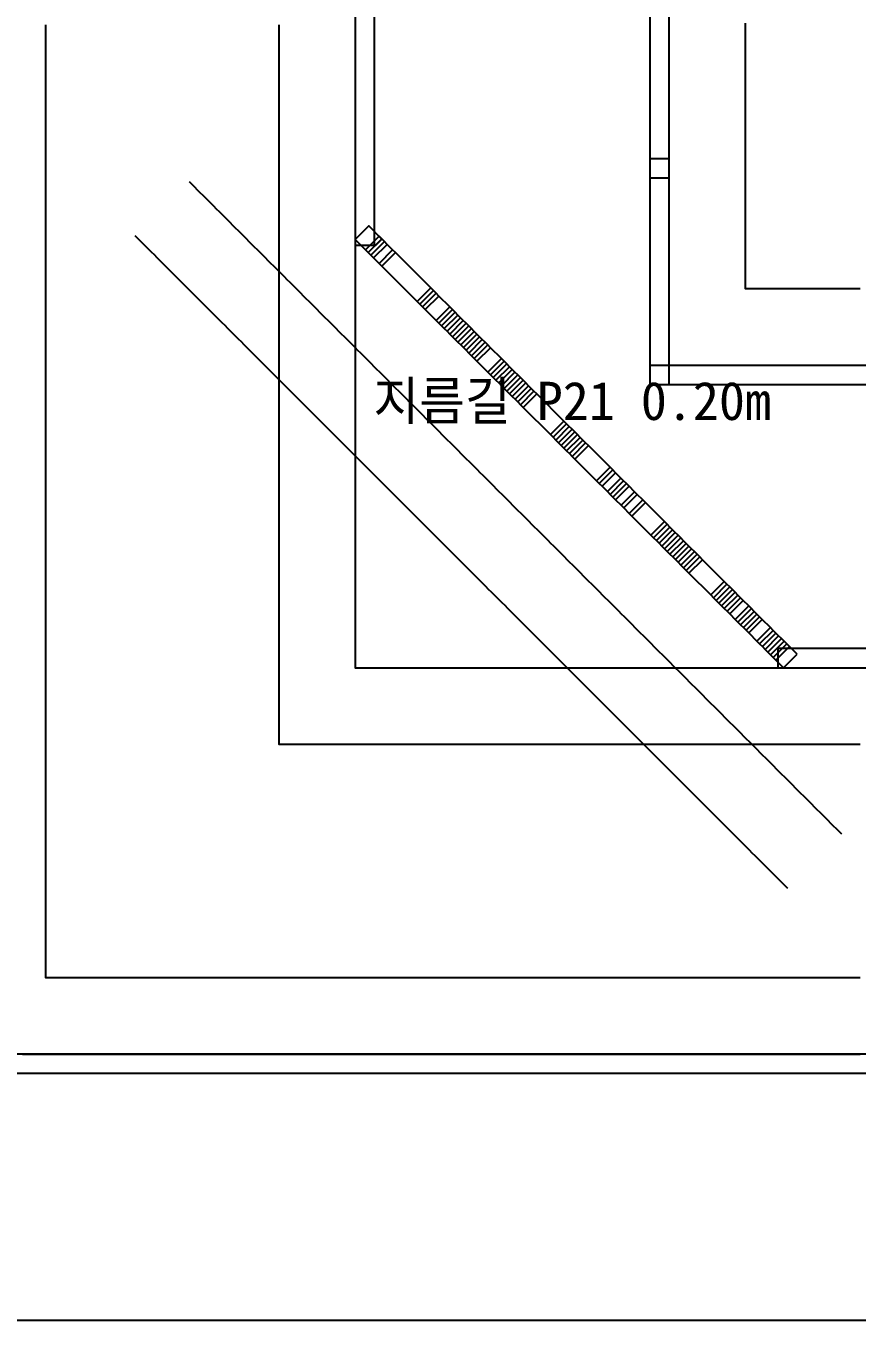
# Model space of a CAD drawing. Header units: metres. Extents: x 0 to 11, y 0 to 14.5.
# Drawn here: x 2.124 to 4.297, y 0 to 3.382 of the extents above; entities that cross this region are included whole.
import ezdxf

# ---------------------------------------------------------------- set-up
doc = ezdxf.new("R2010")
doc.units = ezdxf.units.M
for name, color, linetype in [('FORKS', 4, 'Continuous'), ('GRASS', 3, 'Continuous'), ('HALL', 5, 'Continuous'), ('TRACK', 7, 'Continuous'), ('WALLS', 8, 'Continuous')]:
    doc.layers.add(name, color=color, linetype=linetype)

msp = doc.modelspace()

# ---------------------------------------------------------------- linework, layer by layer
at = {"layer": 'FORKS'}
for points in [[(2.5507, 2.9757), (2.5578, 2.9686), (2.5649, 2.9615), (2.572, 2.9544), (2.5791, 2.9473), (2.5862, 2.9402), (2.5933, 2.9331), (2.6004, 2.926), (2.6075, 2.9189), (2.6146, 2.9118), (2.6218, 2.9047), (2.6289, 2.8976), (2.636, 2.8905), (2.6431, 2.8834), (2.6502, 2.8763), (2.6573, 2.8691), (2.6644, 2.862), (2.6715, 2.8549), (2.6786, 2.8478), (2.6857, 2.8407), (2.6928, 2.8336), (2.6999, 2.8265), (2.707, 2.8194), (2.7141, 2.8123), (2.7212, 2.8052), (2.7283, 2.7981), (2.7354, 2.791), (2.7425, 2.7839), (2.7496, 2.7768), (2.7567, 2.7697), (2.7638, 2.7626), (2.7709, 2.7555), (2.778, 2.7484), (2.7851, 2.7413), (2.7923, 2.7342), (2.7994, 2.7271), (2.8065, 2.72), (2.8136, 2.7129), (2.8207, 2.7058), (2.8278, 2.6986), (2.8349, 2.6915), (2.842, 2.6844), (2.8491, 2.6773), (2.8562, 2.6702), (2.8633, 2.6631), (2.8704, 2.656), (2.8775, 2.6489), (2.8846, 2.6418), (2.8917, 2.6347), (2.8988, 2.6276), (2.9059, 2.6205), (2.913, 2.6134), (2.9201, 2.6063), (2.9272, 2.5992), (2.9343, 2.5921), (2.9414, 2.585), (2.9485, 2.5779), (2.9556, 2.5708), (2.9628, 2.5637), (2.9699, 2.5566), (2.977, 2.5495), (2.9841, 2.5424), (2.9912, 2.5353), (2.9983, 2.5281), (3.0054, 2.521), (3.0125, 2.5139), (3.0196, 2.5068), (3.0267, 2.4997), (3.0338, 2.4926), (3.0409, 2.4855), (3.048, 2.4784), (3.0551, 2.4713), (3.0622, 2.4642), (3.0693, 2.4571), (3.0764, 2.45), (3.0835, 2.4429), (3.0906, 2.4358), (3.0977, 2.4287), (3.1048, 2.4216), (3.1119, 2.4145), (3.119, 2.4074), (3.1261, 2.4003), (3.1333, 2.3932), (3.1404, 2.3861), (3.1475, 2.379), (3.1546, 2.3719), (3.1617, 2.3648), (3.1688, 2.3576), (3.1759, 2.3505), (3.183, 2.3434), (3.1901, 2.3363), (3.1972, 2.3292), (3.2043, 2.3221), (3.2114, 2.315), (3.2185, 2.3079), (3.2256, 2.3008), (3.2327, 2.2937), (3.2398, 2.2866), (3.2469, 2.2795), (3.254, 2.2724), (3.2611, 2.2653), (3.2682, 2.2582), (3.2753, 2.2511), (3.2824, 2.244), (3.2895, 2.2369), (3.2966, 2.2298), (3.3038, 2.2227), (3.3109, 2.2156), (3.318, 2.2085), (3.3251, 2.2014), (3.3322, 2.1943), (3.3393, 2.1871), (3.3464, 2.18), (3.3535, 2.1729), (3.3606, 2.1658), (3.3677, 2.1587), (3.3748, 2.1516), (3.3819, 2.1445), (3.389, 2.1374), (3.3961, 2.1303), (3.4032, 2.1232), (3.4103, 2.1161), (3.4174, 2.109), (3.4245, 2.1019), (3.4316, 2.0948), (3.4387, 2.0877), (3.4458, 2.0806), (3.4529, 2.0735), (3.46, 2.0664), (3.4671, 2.0593), (3.4743, 2.0522), (3.4814, 2.0451), (3.4885, 2.038), (3.4956, 2.0309), (3.5027, 2.0238), (3.5098, 2.0166), (3.5169, 2.0095), (3.524, 2.0024), (3.5311, 1.9953), (3.5382, 1.9882), (3.5453, 1.9811), (3.5524, 1.974), (3.5595, 1.9669), (3.5666, 1.9598), (3.5737, 1.9527), (3.5808, 1.9456), (3.5879, 1.9385), (3.595, 1.9314), (3.6021, 1.9243), (3.6092, 1.9172), (3.6163, 1.9101), (3.6234, 1.903), (3.6305, 1.8959), (3.6376, 1.8888), (3.6448, 1.8817), (3.6519, 1.8746), (3.659, 1.8675), (3.6661, 1.8604), (3.6732, 1.8533), (3.6803, 1.8461), (3.6874, 1.839), (3.6945, 1.8319), (3.7016, 1.8248), (3.7087, 1.8177), (3.7158, 1.8106), (3.7229, 1.8035), (3.73, 1.7964), (3.7371, 1.7893), (3.7442, 1.7822), (3.7513, 1.7751), (3.7584, 1.768), (3.7655, 1.7609), (3.7726, 1.7538), (3.7797, 1.7467), (3.7868, 1.7396), (3.7939, 1.7325), (3.801, 1.7254), (3.8081, 1.7183), (3.8153, 1.7112), (3.8224, 1.7041), (3.8295, 1.697), (3.8366, 1.6899), (3.8437, 1.6828), (3.8508, 1.6756), (3.8579, 1.6685), (3.865, 1.6614), (3.8721, 1.6543), (3.8792, 1.6472), (3.8863, 1.6401), (3.8934, 1.633), (3.9005, 1.6259), (3.9076, 1.6188), (3.9147, 1.6117), (3.9218, 1.6046), (3.9289, 1.5975), (3.936, 1.5904), (3.9431, 1.5833), (3.9502, 1.5762), (3.9573, 1.5691), (3.9644, 1.562), (3.9715, 1.5549), (3.9786, 1.5478), (3.9858, 1.5407), (3.9929, 1.5336), (4, 1.5265), (4.0071, 1.5194), (4.0142, 1.5123), (4.0213, 1.5051), (4.0284, 1.498), (4.0355, 1.4909), (4.0426, 1.4838), (4.0497, 1.4767), (4.0568, 1.4696), (4.0639, 1.4625), (4.071, 1.4554), (4.0781, 1.4483), (4.0852, 1.4412), (4.0923, 1.4341), (4.0994, 1.427), (4.1065, 1.4199), (4.1136, 1.4128), (4.1207, 1.4057), (4.1278, 1.3986), (4.1349, 1.3915), (4.142, 1.3844), (4.1491, 1.3773), (4.1563, 1.3702), (4.1634, 1.3631), (4.1705, 1.356), (4.1776, 1.3489), (4.1847, 1.3418), (4.1918, 1.3346), (4.1989, 1.3275), (4.206, 1.3204), (4.2131, 1.3133), (4.2202, 1.3062), (4.2273, 1.2991), (4.2344, 1.292), (4.2415, 1.2849), (4.2486, 1.2778), (4.2557, 1.2707)], [(2.4093, 2.8343), (2.4164, 2.8272), (2.4235, 2.8201), (2.4306, 2.813), (2.4377, 2.8059), (2.4448, 2.7988), (2.4519, 2.7917), (2.459, 2.7846), (2.4661, 2.7775), (2.4732, 2.7704), (2.4803, 2.7632), (2.4874, 2.7561), (2.4945, 2.749), (2.5016, 2.7419), (2.5087, 2.7348), (2.5159, 2.7277), (2.523, 2.7206), (2.5301, 2.7135), (2.5372, 2.7064), (2.5443, 2.6993), (2.5514, 2.6922), (2.5585, 2.6851), (2.5656, 2.678), (2.5727, 2.6709), (2.5798, 2.6638), (2.5869, 2.6567), (2.594, 2.6496), (2.6011, 2.6425), (2.6082, 2.6354), (2.6153, 2.6283), (2.6224, 2.6212), (2.6295, 2.6141), (2.6366, 2.607), (2.6437, 2.5999), (2.6508, 2.5927), (2.6579, 2.5856), (2.665, 2.5785), (2.6721, 2.5714), (2.6792, 2.5643), (2.6864, 2.5572), (2.6935, 2.5501), (2.7006, 2.543), (2.7077, 2.5359), (2.7148, 2.5288), (2.7219, 2.5217), (2.729, 2.5146), (2.7361, 2.5075), (2.7432, 2.5004), (2.7503, 2.4933), (2.7574, 2.4862), (2.7645, 2.4791), (2.7716, 2.472), (2.7787, 2.4649), (2.7858, 2.4578), (2.7929, 2.4507), (2.8, 2.4436), (2.8071, 2.4365), (2.8142, 2.4294), (2.8213, 2.4222), (2.8284, 2.4151), (2.8355, 2.408), (2.8426, 2.4009), (2.8497, 2.3938), (2.8569, 2.3867), (2.864, 2.3796), (2.8711, 2.3725), (2.8782, 2.3654), (2.8853, 2.3583), (2.8924, 2.3512), (2.8995, 2.3441), (2.9066, 2.337), (2.9137, 2.3299), (2.9208, 2.3228), (2.9279, 2.3157), (2.935, 2.3086), (2.9421, 2.3015), (2.9492, 2.2944), (2.9563, 2.2873), (2.9634, 2.2802), (2.9705, 2.2731), (2.9776, 2.266), (2.9847, 2.2589), (2.9918, 2.2517), (2.9989, 2.2446), (3.006, 2.2375), (3.0131, 2.2304), (3.0202, 2.2233), (3.0274, 2.2162), (3.0345, 2.2091), (3.0416, 2.202), (3.0487, 2.1949), (3.0558, 2.1878), (3.0629, 2.1807), (3.07, 2.1736), (3.0771, 2.1665), (3.0842, 2.1594), (3.0913, 2.1523), (3.0984, 2.1452), (3.1055, 2.1381), (3.1126, 2.131), (3.1197, 2.1239), (3.1268, 2.1168), (3.1339, 2.1097), (3.141, 2.1026), (3.1481, 2.0955), (3.1552, 2.0884), (3.1623, 2.0812), (3.1694, 2.0741), (3.1765, 2.067), (3.1836, 2.0599), (3.1907, 2.0528), (3.1979, 2.0457), (3.205, 2.0386), (3.2121, 2.0315), (3.2192, 2.0244), (3.2263, 2.0173), (3.2334, 2.0102), (3.2405, 2.0031), (3.2476, 1.996), (3.2547, 1.9889), (3.2618, 1.9818), (3.2689, 1.9747), (3.276, 1.9676), (3.2831, 1.9605), (3.2902, 1.9534), (3.2973, 1.9463), (3.3044, 1.9392), (3.3115, 1.9321), (3.3186, 1.925), (3.3257, 1.9179), (3.3328, 1.9107), (3.3399, 1.9036), (3.347, 1.8965), (3.3541, 1.8894), (3.3612, 1.8823), (3.3684, 1.8752), (3.3755, 1.8681), (3.3826, 1.861), (3.3897, 1.8539), (3.3968, 1.8468), (3.4039, 1.8397), (3.411, 1.8326), (3.4181, 1.8255), (3.4252, 1.8184), (3.4323, 1.8113), (3.4394, 1.8042), (3.4465, 1.7971), (3.4536, 1.79), (3.4607, 1.7829), (3.4678, 1.7758), (3.4749, 1.7687), (3.482, 1.7616), (3.4891, 1.7545), (3.4962, 1.7474), (3.5033, 1.7402), (3.5104, 1.7331), (3.5175, 1.726), (3.5246, 1.7189), (3.5317, 1.7118), (3.5389, 1.7047), (3.546, 1.6976), (3.5531, 1.6905), (3.5602, 1.6834), (3.5673, 1.6763), (3.5744, 1.6692), (3.5815, 1.6621), (3.5886, 1.655), (3.5957, 1.6479), (3.6028, 1.6408), (3.6099, 1.6337), (3.617, 1.6266), (3.6241, 1.6195), (3.6312, 1.6124), (3.6383, 1.6053), (3.6454, 1.5982), (3.6525, 1.5911), (3.6596, 1.584), (3.6667, 1.5769), (3.6738, 1.5697), (3.6809, 1.5626), (3.688, 1.5555), (3.6951, 1.5484), (3.7022, 1.5413), (3.7094, 1.5342), (3.7165, 1.5271), (3.7236, 1.52), (3.7307, 1.5129), (3.7378, 1.5058), (3.7449, 1.4987), (3.752, 1.4916), (3.7591, 1.4845), (3.7662, 1.4774), (3.7733, 1.4703), (3.7804, 1.4632), (3.7875, 1.4561), (3.7946, 1.449), (3.8017, 1.4419), (3.8088, 1.4348), (3.8159, 1.4277), (3.823, 1.4206), (3.8301, 1.4135), (3.8372, 1.4064), (3.8443, 1.3992), (3.8514, 1.3921), (3.8585, 1.385), (3.8656, 1.3779), (3.8727, 1.3708), (3.8799, 1.3637), (3.887, 1.3566), (3.8941, 1.3495), (3.9012, 1.3424), (3.9083, 1.3353), (3.9154, 1.3282), (3.9225, 1.3211), (3.9296, 1.314), (3.9367, 1.3069), (3.9438, 1.2998), (3.9509, 1.2927), (3.958, 1.2856), (3.9651, 1.2785), (3.9722, 1.2714), (3.9793, 1.2643), (3.9864, 1.2572), (3.9935, 1.2501), (4.0006, 1.243), (4.0077, 1.2359), (4.0148, 1.2287), (4.0219, 1.2216), (4.029, 1.2145), (4.0361, 1.2074), (4.0432, 1.2003), (4.0504, 1.1932), (4.0575, 1.1861), (4.0646, 1.179), (4.0717, 1.1719), (4.0788, 1.1648), (4.0859, 1.1577), (4.093, 1.1506), (4.1001, 1.1435), (4.1072, 1.1364), (4.1143, 1.1293)]]:
    msp.add_lwpolyline(points, dxfattribs=at)
at = {"layer": 'GRASS'}
for points in [[(2.985, 3.385), (2.985, 3.375), (2.985, 3.365), (2.985, 3.355), (2.985, 3.345), (2.985, 3.335), (2.985, 3.325), (2.985, 3.315), (2.985, 3.305), (2.985, 3.295), (2.985, 3.285), (2.985, 3.275), (2.985, 3.265), (2.985, 3.255), (2.985, 3.245), (2.985, 3.235), (2.985, 3.225), (2.985, 3.215), (2.985, 3.205), (2.985, 3.195), (2.985, 3.185), (2.985, 3.175), (2.985, 3.165), (2.985, 3.155), (2.985, 3.145), (2.985, 3.135), (2.985, 3.125), (2.985, 3.115), (2.985, 3.105), (2.985, 3.095), (2.985, 3.085), (2.985, 3.075), (2.985, 3.065), (2.985, 3.055), (2.985, 3.045), (2.985, 3.035), (2.985, 3.025), (2.985, 3.015), (2.985, 3.005), (2.985, 2.995), (2.985, 2.985), (2.985, 2.975), (2.985, 2.965), (2.985, 2.955), (2.985, 2.945), (2.985, 2.935), (2.985, 2.925), (2.985, 2.915), (2.985, 2.905), (2.985, 2.895), (2.985, 2.885), (2.985, 2.875), (2.985, 2.865), (2.985, 2.855), (2.985, 2.845), (2.985, 2.835), (2.985, 2.825), (2.985, 2.815), (2.985, 2.805), (2.985, 2.795), (2.985, 2.785), (2.985, 2.775), (2.985, 2.765), (2.985, 2.755), (2.985, 2.745), (2.985, 2.735), (2.985, 2.725), (2.985, 2.715), (2.985, 2.705), (2.985, 2.695), (2.985, 2.685), (2.985, 2.675), (2.985, 2.665), (2.985, 2.655), (2.985, 2.645), (2.985, 2.635), (2.985, 2.625), (2.985, 2.615), (2.985, 2.605), (2.985, 2.595), (2.985, 2.585), (2.985, 2.575), (2.985, 2.565), (2.985, 2.555), (2.985, 2.545), (2.985, 2.535), (2.985, 2.525), (2.985, 2.515), (2.985, 2.505), (2.985, 2.495), (2.985, 2.485), (2.985, 2.475), (2.985, 2.465), (2.985, 2.455), (2.985, 2.445), (2.985, 2.435), (2.985, 2.425), (2.985, 2.415), (2.985, 2.405), (2.985, 2.395), (2.985, 2.385), (2.985, 2.375), (2.985, 2.365), (2.985, 2.355), (2.985, 2.345), (2.985, 2.335), (2.985, 2.325), (2.985, 2.315), (2.985, 2.305), (2.985, 2.295), (2.985, 2.285), (2.985, 2.275), (2.985, 2.265), (2.985, 2.255), (2.985, 2.245), (2.985, 2.235), (2.985, 2.225), (2.985, 2.215), (2.985, 2.205), (2.985, 2.195), (2.985, 2.185), (2.985, 2.175), (2.985, 2.165), (2.985, 2.155), (2.985, 2.145), (2.985, 2.135), (2.985, 2.125), (2.985, 2.115), (2.985, 2.105), (2.985, 2.095), (2.985, 2.085), (2.985, 2.075), (2.985, 2.065), (2.985, 2.055), (2.985, 2.045), (2.985, 2.035), (2.985, 2.025), (2.985, 2.015), (2.985, 2.005), (2.985, 1.995), (2.985, 1.985), (2.985, 1.975), (2.985, 1.965), (2.985, 1.955), (2.985, 1.945), (2.985, 1.935), (2.985, 1.925), (2.985, 1.915), (2.985, 1.905), (2.985, 1.895), (2.985, 1.885), (2.985, 1.875), (2.985, 1.865), (2.985, 1.855), (2.985, 1.845), (2.985, 1.835), (2.985, 1.825), (2.985, 1.815), (2.985, 1.805), (2.985, 1.795), (2.985, 1.785), (2.985, 1.775), (2.985, 1.765), (2.985, 1.755), (2.985, 1.745), (2.985, 1.735), (2.985, 1.725), (2.985, 1.715), (2.985, 1.705), (2.995, 1.705), (3.005, 1.705), (3.015, 1.705), (3.025, 1.705), (3.035, 1.705), (3.045, 1.705), (3.055, 1.705), (3.065, 1.705), (3.075, 1.705), (3.085, 1.705), (3.095, 1.705), (3.105, 1.705), (3.115, 1.705), (3.125, 1.705), (3.135, 1.705), (3.145, 1.705), (3.155, 1.705), (3.165, 1.705), (3.175, 1.705), (3.185, 1.705), (3.195, 1.705), (3.205, 1.705), (3.215, 1.705), (3.225, 1.705), (3.235, 1.705), (3.245, 1.705), (3.255, 1.705), (3.265, 1.705), (3.275, 1.705), (3.285, 1.705), (3.295, 1.705), (3.305, 1.705), (3.315, 1.705), (3.325, 1.705), (3.335, 1.705), (3.345, 1.705), (3.355, 1.705), (3.365, 1.705), (3.375, 1.705), (3.385, 1.705), (3.395, 1.705), (3.405, 1.705), (3.415, 1.705), (3.425, 1.705), (3.435, 1.705), (3.445, 1.705), (3.455, 1.705), (3.465, 1.705), (3.475, 1.705), (3.485, 1.705), (3.495, 1.705), (3.505, 1.705), (3.515, 1.705), (3.525, 1.705), (3.535, 1.705), (3.545, 1.705), (3.555, 1.705), (3.565, 1.705), (3.575, 1.705), (3.585, 1.705), (3.595, 1.705), (3.605, 1.705), (3.615, 1.705), (3.625, 1.705), (3.635, 1.705), (3.645, 1.705), (3.655, 1.705), (3.665, 1.705), (3.675, 1.705), (3.685, 1.705), (3.695, 1.705), (3.705, 1.705), (3.715, 1.705), (3.725, 1.705), (3.735, 1.705), (3.745, 1.705), (3.755, 1.705), (3.765, 1.705), (3.775, 1.705), (3.785, 1.705), (3.795, 1.705), (3.805, 1.705), (3.815, 1.705), (3.825, 1.705), (3.835, 1.705), (3.845, 1.705), (3.855, 1.705), (3.865, 1.705), (3.875, 1.705), (3.885, 1.705), (3.895, 1.705), (3.905, 1.705), (3.915, 1.705), (3.925, 1.705), (3.935, 1.705), (3.945, 1.705), (3.955, 1.705), (3.965, 1.705), (3.975, 1.705), (3.985, 1.705), (3.995, 1.705), (4.005, 1.705), (4.015, 1.705), (4.025, 1.705), (4.035, 1.705), (4.045, 1.705), (4.055, 1.705), (4.065, 1.705), (4.075, 1.705), (4.085, 1.705), (4.095, 1.705), (4.105, 1.705), (4.115, 1.705), (4.125, 1.705), (4.135, 1.705), (4.145, 1.705), (4.155, 1.705), (4.165, 1.705), (4.175, 1.705), (4.185, 1.705), (4.195, 1.705), (4.205, 1.705), (4.215, 1.705), (4.225, 1.705), (4.235, 1.705), (4.245, 1.705), (4.255, 1.705), (4.265, 1.705), (4.275, 1.705), (4.285, 1.705), (4.295, 1.705), (4.305, 1.705)], [(4.3039, 2.495), (4.2939, 2.495), (4.284, 2.495), (4.274, 2.495), (4.264, 2.495), (4.254, 2.495), (4.2441, 2.495), (4.2341, 2.495), (4.2241, 2.495), (4.2141, 2.495), (4.2041, 2.495), (4.1942, 2.495), (4.1842, 2.495), (4.1742, 2.495), (4.1642, 2.495), (4.1542, 2.495), (4.1443, 2.495), (4.1343, 2.495), (4.1243, 2.495), (4.1143, 2.495), (4.1044, 2.495), (4.0944, 2.495), (4.0844, 2.495), (4.0744, 2.495), (4.0644, 2.495), (4.0545, 2.495), (4.0445, 2.495), (4.0345, 2.495), (4.0245, 2.495), (4.0145, 2.495), (4.0046, 2.495), (3.9946, 2.495), (3.9846, 2.495), (3.9746, 2.495), (3.9647, 2.495), (3.9547, 2.495), (3.9447, 2.495), (3.9347, 2.495), (3.9247, 2.495), (3.9148, 2.495), (3.9048, 2.495), (3.8948, 2.495), (3.8848, 2.495), (3.8748, 2.495), (3.8649, 2.495), (3.8549, 2.495), (3.8449, 2.495), (3.8349, 2.495), (3.825, 2.495), (3.815, 2.495), (3.805, 2.495), (3.805, 2.5049), (3.805, 2.5148), (3.805, 2.5247), (3.805, 2.5346), (3.805, 2.5445), (3.805, 2.5544), (3.805, 2.5643), (3.805, 2.5742), (3.805, 2.5841), (3.805, 2.594), (3.805, 2.6039), (3.805, 2.6138), (3.805, 2.6237), (3.805, 2.6337), (3.805, 2.6436), (3.805, 2.6535), (3.805, 2.6634), (3.805, 2.6733), (3.805, 2.6832), (3.805, 2.6931), (3.805, 2.703), (3.805, 2.7129), (3.805, 2.7228), (3.805, 2.7327), (3.805, 2.7426), (3.805, 2.7525), (3.805, 2.7624), (3.805, 2.7723), (3.805, 2.7822), (3.805, 2.7921), (3.805, 2.802), (3.805, 2.8119), (3.805, 2.8218), (3.805, 2.8317), (3.805, 2.8416), (3.805, 2.8515), (3.805, 2.8614), (3.805, 2.8713), (3.805, 2.8812), (3.805, 2.8912), (3.805, 2.9011), (3.805, 2.911), (3.805, 2.9209), (3.805, 2.9308), (3.805, 2.9407), (3.805, 2.9506), (3.805, 2.9605), (3.805, 2.9704), (3.805, 2.9803), (3.805, 2.9902), (3.805, 3.0001), (3.805, 3.01), (3.805, 3.02), (3.805, 3.03), (3.805, 3.0399), (3.805, 3.0499), (3.805, 3.0599), (3.805, 3.0699), (3.805, 3.0799), (3.805, 3.0898), (3.805, 3.0998), (3.805, 3.1098), (3.805, 3.1198), (3.805, 3.1298), (3.805, 3.1397), (3.805, 3.1497), (3.805, 3.1597), (3.805, 3.1697), (3.805, 3.1797), (3.805, 3.1896), (3.805, 3.1996), (3.805, 3.2096), (3.805, 3.2196), (3.805, 3.2296), (3.805, 3.2395), (3.805, 3.2495), (3.805, 3.2595), (3.805, 3.2695), (3.805, 3.2795), (3.805, 3.2894), (3.805, 3.2994), (3.805, 3.3094), (3.805, 3.3194), (3.805, 3.3294), (3.805, 3.3393), (3.805, 3.3493), (3.805, 3.3593), (3.805, 3.3693), (3.805, 3.3793), (3.805, 3.3892)], [(2.115, 0.695), (2.125, 0.695), (2.135, 0.695), (2.145, 0.695), (2.155, 0.695), (2.165, 0.695), (2.175, 0.695), (2.185, 0.695), (2.195, 0.695), (2.205, 0.695), (2.215, 0.695), (2.225, 0.695), (2.235, 0.695), (2.245, 0.695), (2.255, 0.695), (2.265, 0.695), (2.275, 0.695), (2.285, 0.695), (2.295, 0.695), (2.305, 0.695), (2.315, 0.695), (2.325, 0.695), (2.335, 0.695), (2.345, 0.695), (2.355, 0.695), (2.365, 0.695), (2.375, 0.695), (2.385, 0.695), (2.395, 0.695), (2.405, 0.695), (2.415, 0.695), (2.425, 0.695), (2.435, 0.695), (2.445, 0.695), (2.455, 0.695), (2.465, 0.695), (2.475, 0.695), (2.485, 0.695), (2.495, 0.695), (2.505, 0.695), (2.515, 0.695), (2.525, 0.695), (2.535, 0.695), (2.545, 0.695), (2.555, 0.695), (2.565, 0.695), (2.575, 0.695), (2.585, 0.695), (2.595, 0.695), (2.605, 0.695), (2.615, 0.695), (2.625, 0.695), (2.635, 0.695), (2.645, 0.695), (2.655, 0.695), (2.665, 0.695), (2.675, 0.695), (2.685, 0.695), (2.695, 0.695), (2.705, 0.695), (2.715, 0.695), (2.725, 0.695), (2.735, 0.695), (2.745, 0.695), (2.755, 0.695), (2.765, 0.695), (2.775, 0.695), (2.785, 0.695), (2.795, 0.695), (2.805, 0.695), (2.815, 0.695), (2.825, 0.695), (2.835, 0.695), (2.845, 0.695), (2.855, 0.695), (2.865, 0.695), (2.875, 0.695), (2.885, 0.695), (2.895, 0.695), (2.905, 0.695), (2.915, 0.695), (2.925, 0.695), (2.935, 0.695), (2.945, 0.695), (2.955, 0.695), (2.965, 0.695), (2.975, 0.695), (2.985, 0.695), (2.995, 0.695), (3.005, 0.695), (3.015, 0.695), (3.025, 0.695), (3.035, 0.695), (3.045, 0.695), (3.055, 0.695), (3.065, 0.695), (3.075, 0.695), (3.085, 0.695), (3.095, 0.695), (3.105, 0.695), (3.115, 0.695), (3.125, 0.695), (3.135, 0.695), (3.145, 0.695), (3.155, 0.695), (3.165, 0.695), (3.175, 0.695), (3.185, 0.695), (3.195, 0.695), (3.205, 0.695), (3.215, 0.695), (3.225, 0.695), (3.235, 0.695), (3.245, 0.695), (3.255, 0.695), (3.265, 0.695), (3.275, 0.695), (3.285, 0.695), (3.295, 0.695), (3.305, 0.695), (3.315, 0.695), (3.325, 0.695), (3.335, 0.695), (3.345, 0.695), (3.355, 0.695), (3.365, 0.695), (3.375, 0.695), (3.385, 0.695), (3.395, 0.695), (3.405, 0.695), (3.415, 0.695), (3.425, 0.695), (3.435, 0.695), (3.445, 0.695), (3.455, 0.695), (3.465, 0.695), (3.475, 0.695), (3.485, 0.695), (3.495, 0.695), (3.505, 0.695), (3.515, 0.695), (3.525, 0.695), (3.535, 0.695), (3.545, 0.695), (3.555, 0.695), (3.565, 0.695), (3.575, 0.695), (3.585, 0.695), (3.595, 0.695), (3.605, 0.695), (3.615, 0.695), (3.625, 0.695), (3.635, 0.695), (3.645, 0.695), (3.655, 0.695), (3.665, 0.695), (3.675, 0.695), (3.685, 0.695), (3.695, 0.695), (3.705, 0.695), (3.715, 0.695), (3.725, 0.695), (3.735, 0.695), (3.745, 0.695), (3.755, 0.695), (3.765, 0.695), (3.775, 0.695), (3.785, 0.695), (3.795, 0.695), (3.805, 0.695), (3.815, 0.695), (3.825, 0.695), (3.835, 0.695), (3.845, 0.695), (3.855, 0.695), (3.865, 0.695), (3.875, 0.695), (3.885, 0.695), (3.895, 0.695), (3.905, 0.695), (3.915, 0.695), (3.925, 0.695), (3.935, 0.695), (3.945, 0.695), (3.955, 0.695), (3.965, 0.695), (3.975, 0.695), (3.985, 0.695), (3.995, 0.695), (4.005, 0.695), (4.015, 0.695), (4.025, 0.695), (4.035, 0.695), (4.045, 0.695), (4.055, 0.695), (4.065, 0.695), (4.075, 0.695), (4.085, 0.695), (4.095, 0.695), (4.105, 0.695), (4.115, 0.695), (4.125, 0.695), (4.135, 0.695), (4.145, 0.695), (4.155, 0.695), (4.165, 0.695), (4.175, 0.695), (4.185, 0.695), (4.195, 0.695), (4.205, 0.695), (4.215, 0.695), (4.225, 0.695), (4.235, 0.695), (4.245, 0.695), (4.255, 0.695), (4.265, 0.695), (4.275, 0.695), (4.285, 0.695), (4.295, 0.695), (4.305, 0.695)]]:
    msp.add_lwpolyline(points, dxfattribs=at)
at = {"layer": 'HALL'}
msp.add_lwpolyline([(0, 0), (11, 0), (11, 14.5), (0, 14.5), (0, 0)], dxfattribs=at)
at = {"layer": 'TRACK'}
for points in [[(2.175, 3.385), (2.175, 3.375), (2.175, 3.365), (2.175, 3.355), (2.175, 3.345), (2.175, 3.335), (2.175, 3.325), (2.175, 3.315), (2.175, 3.305), (2.175, 3.295), (2.175, 3.285), (2.175, 3.275), (2.175, 3.265), (2.175, 3.255), (2.175, 3.245), (2.175, 3.235), (2.175, 3.225), (2.175, 3.215), (2.175, 3.205), (2.175, 3.195), (2.175, 3.185), (2.175, 3.175), (2.175, 3.165), (2.175, 3.155), (2.175, 3.145), (2.175, 3.135), (2.175, 3.125), (2.175, 3.115), (2.175, 3.105), (2.175, 3.095), (2.175, 3.085), (2.175, 3.075), (2.175, 3.065), (2.175, 3.055), (2.175, 3.045), (2.175, 3.035), (2.175, 3.025), (2.175, 3.015), (2.175, 3.005), (2.175, 2.995), (2.175, 2.985), (2.175, 2.975), (2.175, 2.965), (2.175, 2.955), (2.175, 2.945), (2.175, 2.935), (2.175, 2.925), (2.175, 2.915), (2.175, 2.905), (2.175, 2.895), (2.175, 2.885), (2.175, 2.875), (2.175, 2.865), (2.175, 2.855), (2.175, 2.845), (2.175, 2.835), (2.175, 2.825), (2.175, 2.815), (2.175, 2.805), (2.175, 2.795), (2.175, 2.785), (2.175, 2.775), (2.175, 2.765), (2.175, 2.755), (2.175, 2.745), (2.175, 2.735), (2.175, 2.725), (2.175, 2.715), (2.175, 2.705), (2.175, 2.695), (2.175, 2.685), (2.175, 2.675), (2.175, 2.665), (2.175, 2.655), (2.175, 2.645), (2.175, 2.635), (2.175, 2.625), (2.175, 2.615), (2.175, 2.605), (2.175, 2.595), (2.175, 2.585), (2.175, 2.575), (2.175, 2.565), (2.175, 2.555), (2.175, 2.545), (2.175, 2.535), (2.175, 2.525), (2.175, 2.515), (2.175, 2.505), (2.175, 2.495), (2.175, 2.485), (2.175, 2.475), (2.175, 2.465), (2.175, 2.455), (2.175, 2.445), (2.175, 2.435), (2.175, 2.425), (2.175, 2.415), (2.175, 2.405), (2.175, 2.395), (2.175, 2.385), (2.175, 2.375), (2.175, 2.365), (2.175, 2.355), (2.175, 2.345), (2.175, 2.335), (2.175, 2.325), (2.175, 2.315), (2.175, 2.305), (2.175, 2.295), (2.175, 2.285), (2.175, 2.275), (2.175, 2.265), (2.175, 2.255), (2.175, 2.245), (2.175, 2.235), (2.175, 2.225), (2.175, 2.215), (2.175, 2.205), (2.175, 2.195), (2.175, 2.185), (2.175, 2.175), (2.175, 2.165), (2.175, 2.155), (2.175, 2.145), (2.175, 2.135), (2.175, 2.125), (2.175, 2.115), (2.175, 2.105), (2.175, 2.095), (2.175, 2.085), (2.175, 2.075), (2.175, 2.065), (2.175, 2.055), (2.175, 2.045), (2.175, 2.035), (2.175, 2.025), (2.175, 2.015), (2.175, 2.005), (2.175, 1.995), (2.175, 1.985), (2.175, 1.975), (2.175, 1.965), (2.175, 1.955), (2.175, 1.945), (2.175, 1.935), (2.175, 1.925), (2.175, 1.915), (2.175, 1.905), (2.175, 1.895), (2.175, 1.885), (2.175, 1.875), (2.175, 1.865), (2.175, 1.855), (2.175, 1.845), (2.175, 1.835), (2.175, 1.825), (2.175, 1.815), (2.175, 1.805), (2.175, 1.795), (2.175, 1.785), (2.175, 1.775), (2.175, 1.765), (2.175, 1.755), (2.175, 1.745), (2.175, 1.735), (2.175, 1.725), (2.175, 1.715), (2.175, 1.705), (2.175, 1.695), (2.175, 1.685), (2.175, 1.675), (2.175, 1.665), (2.175, 1.655), (2.175, 1.645), (2.175, 1.635), (2.175, 1.625), (2.175, 1.615), (2.175, 1.605), (2.175, 1.595), (2.175, 1.585), (2.175, 1.575), (2.175, 1.565), (2.175, 1.555), (2.175, 1.545), (2.175, 1.535), (2.175, 1.525), (2.175, 1.515), (2.175, 1.505), (2.175, 1.495), (2.175, 1.485), (2.175, 1.475), (2.175, 1.465), (2.175, 1.455), (2.175, 1.445), (2.175, 1.435), (2.175, 1.425), (2.175, 1.415), (2.175, 1.405), (2.175, 1.395), (2.175, 1.385), (2.175, 1.375), (2.175, 1.365), (2.175, 1.355), (2.175, 1.345), (2.175, 1.335), (2.175, 1.325), (2.175, 1.315), (2.175, 1.305), (2.175, 1.295), (2.175, 1.285), (2.175, 1.275), (2.175, 1.265), (2.175, 1.255), (2.175, 1.245), (2.175, 1.235), (2.175, 1.225), (2.175, 1.215), (2.175, 1.205), (2.175, 1.195), (2.175, 1.185), (2.175, 1.175), (2.175, 1.165), (2.175, 1.155), (2.175, 1.145), (2.175, 1.135), (2.175, 1.125), (2.175, 1.115), (2.175, 1.105), (2.175, 1.095), (2.175, 1.085), (2.175, 1.075), (2.175, 1.065), (2.175, 1.055), (2.175, 1.045), (2.175, 1.035), (2.175, 1.025), (2.175, 1.015), (2.175, 1.005), (2.175, 0.995), (2.175, 0.985), (2.175, 0.975), (2.175, 0.965), (2.175, 0.955), (2.175, 0.945), (2.175, 0.935), (2.175, 0.925), (2.175, 0.915), (2.175, 0.905), (2.175, 0.895), (2.185, 0.895), (2.195, 0.895), (2.205, 0.895), (2.215, 0.895), (2.225, 0.895), (2.235, 0.895), (2.245, 0.895), (2.255, 0.895), (2.265, 0.895), (2.275, 0.895), (2.285, 0.895), (2.295, 0.895), (2.305, 0.895), (2.315, 0.895), (2.325, 0.895), (2.335, 0.895), (2.345, 0.895), (2.355, 0.895), (2.365, 0.895), (2.375, 0.895), (2.385, 0.895), (2.395, 0.895), (2.405, 0.895), (2.415, 0.895), (2.425, 0.895), (2.435, 0.895), (2.445, 0.895), (2.455, 0.895), (2.465, 0.895), (2.475, 0.895), (2.485, 0.895), (2.495, 0.895), (2.505, 0.895), (2.515, 0.895), (2.525, 0.895), (2.535, 0.895), (2.545, 0.895), (2.555, 0.895), (2.565, 0.895), (2.575, 0.895), (2.585, 0.895), (2.595, 0.895), (2.605, 0.895), (2.615, 0.895), (2.625, 0.895), (2.635, 0.895), (2.645, 0.895), (2.655, 0.895), (2.665, 0.895), (2.675, 0.895), (2.685, 0.895), (2.695, 0.895), (2.705, 0.895), (2.715, 0.895), (2.725, 0.895), (2.735, 0.895), (2.745, 0.895), (2.755, 0.895), (2.765, 0.895), (2.775, 0.895), (2.785, 0.895), (2.795, 0.895), (2.805, 0.895), (2.815, 0.895), (2.825, 0.895), (2.835, 0.895), (2.845, 0.895), (2.855, 0.895), (2.865, 0.895), (2.875, 0.895), (2.885, 0.895), (2.895, 0.895), (2.905, 0.895), (2.915, 0.895), (2.925, 0.895), (2.935, 0.895), (2.945, 0.895), (2.955, 0.895), (2.965, 0.895), (2.975, 0.895), (2.985, 0.895), (2.995, 0.895), (3.005, 0.895), (3.015, 0.895), (3.025, 0.895), (3.035, 0.895), (3.045, 0.895), (3.055, 0.895), (3.065, 0.895), (3.075, 0.895), (3.085, 0.895), (3.095, 0.895), (3.105, 0.895), (3.115, 0.895), (3.125, 0.895), (3.135, 0.895), (3.145, 0.895), (3.155, 0.895), (3.165, 0.895), (3.175, 0.895), (3.185, 0.895), (3.195, 0.895), (3.205, 0.895), (3.215, 0.895), (3.225, 0.895), (3.235, 0.895), (3.245, 0.895), (3.255, 0.895), (3.265, 0.895), (3.275, 0.895), (3.285, 0.895), (3.295, 0.895), (3.305, 0.895), (3.315, 0.895), (3.325, 0.895), (3.335, 0.895), (3.345, 0.895), (3.355, 0.895), (3.365, 0.895), (3.375, 0.895), (3.385, 0.895), (3.395, 0.895), (3.405, 0.895), (3.415, 0.895), (3.425, 0.895), (3.435, 0.895), (3.445, 0.895), (3.455, 0.895), (3.465, 0.895), (3.475, 0.895), (3.485, 0.895), (3.495, 0.895), (3.505, 0.895), (3.515, 0.895), (3.525, 0.895), (3.535, 0.895), (3.545, 0.895), (3.555, 0.895), (3.565, 0.895), (3.575, 0.895), (3.585, 0.895), (3.595, 0.895), (3.605, 0.895), (3.615, 0.895), (3.625, 0.895), (3.635, 0.895), (3.645, 0.895), (3.655, 0.895), (3.665, 0.895), (3.675, 0.895), (3.685, 0.895), (3.695, 0.895), (3.705, 0.895), (3.715, 0.895), (3.725, 0.895), (3.735, 0.895), (3.745, 0.895), (3.755, 0.895), (3.765, 0.895), (3.775, 0.895), (3.785, 0.895), (3.795, 0.895), (3.805, 0.895), (3.815, 0.895), (3.825, 0.895), (3.835, 0.895), (3.845, 0.895), (3.855, 0.895), (3.865, 0.895), (3.875, 0.895), (3.885, 0.895), (3.895, 0.895), (3.905, 0.895), (3.915, 0.895), (3.925, 0.895), (3.935, 0.895), (3.945, 0.895), (3.955, 0.895), (3.965, 0.895), (3.975, 0.895), (3.985, 0.895), (3.995, 0.895), (4.005, 0.895), (4.015, 0.895), (4.025, 0.895), (4.035, 0.895), (4.045, 0.895), (4.055, 0.895), (4.065, 0.895), (4.075, 0.895), (4.085, 0.895), (4.095, 0.895), (4.105, 0.895), (4.115, 0.895), (4.125, 0.895), (4.135, 0.895), (4.145, 0.895), (4.155, 0.895), (4.165, 0.895), (4.175, 0.895), (4.185, 0.895), (4.195, 0.895), (4.205, 0.895), (4.215, 0.895), (4.225, 0.895), (4.235, 0.895), (4.245, 0.895), (4.255, 0.895), (4.265, 0.895), (4.275, 0.895), (4.285, 0.895), (4.295, 0.895), (4.305, 0.895)], [(2.785, 3.385), (2.785, 3.375), (2.785, 3.365), (2.785, 3.355), (2.785, 3.345), (2.785, 3.335), (2.785, 3.325), (2.785, 3.315), (2.785, 3.305), (2.785, 3.295), (2.785, 3.285), (2.785, 3.275), (2.785, 3.265), (2.785, 3.255), (2.785, 3.245), (2.785, 3.235), (2.785, 3.225), (2.785, 3.215), (2.785, 3.205), (2.785, 3.195), (2.785, 3.185), (2.785, 3.175), (2.785, 3.165), (2.785, 3.155), (2.785, 3.145), (2.785, 3.135), (2.785, 3.125), (2.785, 3.115), (2.785, 3.105), (2.785, 3.095), (2.785, 3.085), (2.785, 3.075), (2.785, 3.065), (2.785, 3.055), (2.785, 3.045), (2.785, 3.035), (2.785, 3.025), (2.785, 3.015), (2.785, 3.005), (2.785, 2.995), (2.785, 2.985), (2.785, 2.975), (2.785, 2.965), (2.785, 2.955), (2.785, 2.945), (2.785, 2.935), (2.785, 2.925), (2.785, 2.915), (2.785, 2.905), (2.785, 2.895), (2.785, 2.885), (2.785, 2.875), (2.785, 2.865), (2.785, 2.855), (2.785, 2.845), (2.785, 2.835), (2.785, 2.825), (2.785, 2.815), (2.785, 2.805), (2.785, 2.795), (2.785, 2.785), (2.785, 2.775), (2.785, 2.765), (2.785, 2.755), (2.785, 2.745), (2.785, 2.735), (2.785, 2.725), (2.785, 2.715), (2.785, 2.705), (2.785, 2.695), (2.785, 2.685), (2.785, 2.675), (2.785, 2.665), (2.785, 2.655), (2.785, 2.645), (2.785, 2.635), (2.785, 2.625), (2.785, 2.615), (2.785, 2.605), (2.785, 2.595), (2.785, 2.585), (2.785, 2.575), (2.785, 2.565), (2.785, 2.555), (2.785, 2.545), (2.785, 2.535), (2.785, 2.525), (2.785, 2.515), (2.785, 2.505), (2.785, 2.495), (2.785, 2.485), (2.785, 2.475), (2.785, 2.465), (2.785, 2.455), (2.785, 2.445), (2.785, 2.435), (2.785, 2.425), (2.785, 2.415), (2.785, 2.405), (2.785, 2.395), (2.785, 2.385), (2.785, 2.375), (2.785, 2.365), (2.785, 2.355), (2.785, 2.345), (2.785, 2.335), (2.785, 2.325), (2.785, 2.315), (2.785, 2.305), (2.785, 2.295), (2.785, 2.285), (2.785, 2.275), (2.785, 2.265), (2.785, 2.255), (2.785, 2.245), (2.785, 2.235), (2.785, 2.225), (2.785, 2.215), (2.785, 2.205), (2.785, 2.195), (2.785, 2.185), (2.785, 2.175), (2.785, 2.165), (2.785, 2.155), (2.785, 2.145), (2.785, 2.135), (2.785, 2.125), (2.785, 2.115), (2.785, 2.105), (2.785, 2.095), (2.785, 2.085), (2.785, 2.075), (2.785, 2.065), (2.785, 2.055), (2.785, 2.045), (2.785, 2.035), (2.785, 2.025), (2.785, 2.015), (2.785, 2.005), (2.785, 1.995), (2.785, 1.985), (2.785, 1.975), (2.785, 1.965), (2.785, 1.955), (2.785, 1.945), (2.785, 1.935), (2.785, 1.925), (2.785, 1.915), (2.785, 1.905), (2.785, 1.895), (2.785, 1.885), (2.785, 1.875), (2.785, 1.865), (2.785, 1.855), (2.785, 1.845), (2.785, 1.835), (2.785, 1.825), (2.785, 1.815), (2.785, 1.805), (2.785, 1.795), (2.785, 1.785), (2.785, 1.775), (2.785, 1.765), (2.785, 1.755), (2.785, 1.745), (2.785, 1.735), (2.785, 1.725), (2.785, 1.715), (2.785, 1.705), (2.785, 1.695), (2.785, 1.685), (2.785, 1.675), (2.785, 1.665), (2.785, 1.655), (2.785, 1.645), (2.785, 1.635), (2.785, 1.625), (2.785, 1.615), (2.785, 1.605), (2.785, 1.595), (2.785, 1.585), (2.785, 1.575), (2.785, 1.565), (2.785, 1.555), (2.785, 1.545), (2.785, 1.535), (2.785, 1.525), (2.785, 1.515), (2.785, 1.505), (2.795, 1.505), (2.805, 1.505), (2.815, 1.505), (2.825, 1.505), (2.835, 1.505), (2.845, 1.505), (2.855, 1.505), (2.865, 1.505), (2.875, 1.505), (2.885, 1.505), (2.895, 1.505), (2.905, 1.505), (2.915, 1.505), (2.925, 1.505), (2.935, 1.505), (2.945, 1.505), (2.955, 1.505), (2.965, 1.505), (2.975, 1.505), (2.985, 1.505), (2.995, 1.505), (3.005, 1.505), (3.015, 1.505), (3.025, 1.505), (3.035, 1.505), (3.045, 1.505), (3.055, 1.505), (3.065, 1.505), (3.075, 1.505), (3.085, 1.505), (3.095, 1.505), (3.105, 1.505), (3.115, 1.505), (3.125, 1.505), (3.135, 1.505), (3.145, 1.505), (3.155, 1.505), (3.165, 1.505), (3.175, 1.505), (3.185, 1.505), (3.195, 1.505), (3.205, 1.505), (3.215, 1.505), (3.225, 1.505), (3.235, 1.505), (3.245, 1.505), (3.255, 1.505), (3.265, 1.505), (3.275, 1.505), (3.285, 1.505), (3.295, 1.505), (3.305, 1.505), (3.315, 1.505), (3.325, 1.505), (3.335, 1.505), (3.345, 1.505), (3.355, 1.505), (3.365, 1.505), (3.375, 1.505), (3.385, 1.505), (3.395, 1.505), (3.405, 1.505), (3.415, 1.505), (3.425, 1.505), (3.435, 1.505), (3.445, 1.505), (3.455, 1.505), (3.465, 1.505), (3.475, 1.505), (3.485, 1.505), (3.495, 1.505), (3.505, 1.505), (3.515, 1.505), (3.525, 1.505), (3.535, 1.505), (3.545, 1.505), (3.555, 1.505), (3.565, 1.505), (3.575, 1.505), (3.585, 1.505), (3.595, 1.505), (3.605, 1.505), (3.615, 1.505), (3.625, 1.505), (3.635, 1.505), (3.645, 1.505), (3.655, 1.505), (3.665, 1.505), (3.675, 1.505), (3.685, 1.505), (3.695, 1.505), (3.705, 1.505), (3.715, 1.505), (3.725, 1.505), (3.735, 1.505), (3.745, 1.505), (3.755, 1.505), (3.765, 1.505), (3.775, 1.505), (3.785, 1.505), (3.795, 1.505), (3.805, 1.505), (3.815, 1.505), (3.825, 1.505), (3.835, 1.505), (3.845, 1.505), (3.855, 1.505), (3.865, 1.505), (3.875, 1.505), (3.885, 1.505), (3.895, 1.505), (3.905, 1.505), (3.915, 1.505), (3.925, 1.505), (3.935, 1.505), (3.945, 1.505), (3.955, 1.505), (3.965, 1.505), (3.975, 1.505), (3.985, 1.505), (3.995, 1.505), (4.005, 1.505), (4.015, 1.505), (4.025, 1.505), (4.035, 1.505), (4.045, 1.505), (4.055, 1.505), (4.065, 1.505), (4.075, 1.505), (4.085, 1.505), (4.095, 1.505), (4.105, 1.505), (4.115, 1.505), (4.125, 1.505), (4.135, 1.505), (4.145, 1.505), (4.155, 1.505), (4.165, 1.505), (4.175, 1.505), (4.185, 1.505), (4.195, 1.505), (4.205, 1.505), (4.215, 1.505), (4.225, 1.505), (4.235, 1.505), (4.245, 1.505), (4.255, 1.505), (4.265, 1.505), (4.275, 1.505), (4.285, 1.505), (4.295, 1.505), (4.305, 1.505)], [(4.3043, 2.695), (4.2943, 2.695), (4.2843, 2.695), (4.2744, 2.695), (4.2644, 2.695), (4.2544, 2.695), (4.2444, 2.695), (4.2345, 2.695), (4.2245, 2.695), (4.2145, 2.695), (4.2045, 2.695), (4.1946, 2.695), (4.1846, 2.695), (4.1746, 2.695), (4.1646, 2.695), (4.1546, 2.695), (4.1447, 2.695), (4.1347, 2.695), (4.1247, 2.695), (4.1147, 2.695), (4.1048, 2.695), (4.0948, 2.695), (4.0848, 2.695), (4.0748, 2.695), (4.0649, 2.695), (4.0549, 2.695), (4.0449, 2.695), (4.0349, 2.695), (4.025, 2.695), (4.015, 2.695), (4.005, 2.695), (4.005, 2.7048), (4.005, 2.7147), (4.005, 2.7245), (4.005, 2.7344), (4.005, 2.7442), (4.005, 2.7541), (4.005, 2.7639), (4.005, 2.7737), (4.005, 2.7836), (4.005, 2.7934), (4.005, 2.8033), (4.005, 2.8131), (4.005, 2.823), (4.005, 2.8328), (4.005, 2.8427), (4.005, 2.8525), (4.005, 2.8623), (4.005, 2.8722), (4.005, 2.882), (4.005, 2.8919), (4.005, 2.9017), (4.005, 2.9116), (4.005, 2.9214), (4.005, 2.9312), (4.005, 2.9411), (4.005, 2.9509), (4.005, 2.9608), (4.005, 2.9706), (4.005, 2.9805), (4.005, 2.9903), (4.005, 3.0002), (4.005, 3.01), (4.005, 3.02), (4.005, 3.03), (4.005, 3.0399), (4.005, 3.0499), (4.005, 3.0599), (4.005, 3.0699), (4.005, 3.0799), (4.005, 3.0899), (4.005, 3.0998), (4.005, 3.1098), (4.005, 3.1198), (4.005, 3.1298), (4.005, 3.1398), (4.005, 3.1497), (4.005, 3.1597), (4.005, 3.1697), (4.005, 3.1797), (4.005, 3.1897), (4.005, 3.1996), (4.005, 3.2096), (4.005, 3.2196), (4.005, 3.2296), (4.005, 3.2396), (4.005, 3.2496), (4.005, 3.2595), (4.005, 3.2695), (4.005, 3.2795), (4.005, 3.2895), (4.005, 3.2995), (4.005, 3.3094), (4.005, 3.3194), (4.005, 3.3294), (4.005, 3.3394), (4.005, 3.3494), (4.005, 3.3593), (4.005, 3.3693), (4.005, 3.3793), (4.005, 3.3893)]]:
    msp.add_lwpolyline(points, dxfattribs=at)
at = {"layer": 'WALLS'}
for points in [[(3.035, 2.8096), (3.035, 5.495), (2.985, 5.495), (2.985, 2.8096), (3.035, 2.8096)], [(3.755, 5.495), (3.755, 2.985), (3.805, 2.985), (3.805, 5.495), (3.755, 5.495)], [(3.755, 3.035), (3.755, 2.445), (3.805, 2.445), (3.805, 3.035), (3.755, 3.035)], [(3.0545, 2.8255), (3.0204, 2.8596), (2.985, 2.8243), (3.0191, 2.7901), (3.0545, 2.8255)], [(3.0543, 2.8257), (3.0472, 2.8328), (3.0118, 2.7974), (3.0189, 2.7903), (3.0543, 2.8257)], [(3.0614, 2.8186), (3.0543, 2.8257), (3.0189, 2.7903), (3.026, 2.7832), (3.0614, 2.8186)], [(3.0685, 2.8115), (3.0614, 2.8186), (3.026, 2.7832), (3.0331, 2.7761), (3.0685, 2.8115)], [(3.0827, 2.7973), (3.0685, 2.8115), (3.0331, 2.7761), (3.0473, 2.7619), (3.0827, 2.7973)], [(3.0898, 2.7902), (3.0827, 2.7973), (3.0473, 2.7619), (3.0544, 2.7548), (3.0898, 2.7902)], [(3.1822, 2.6978), (3.0898, 2.7902), (3.0544, 2.7548), (3.1468, 2.6625), (3.1822, 2.6978)], [(3.1893, 2.6907), (3.1822, 2.6978), (3.1468, 2.6625), (3.1539, 2.6554), (3.1893, 2.6907)], [(3.1964, 2.6836), (3.1893, 2.6907), (3.1539, 2.6554), (3.161, 2.6483), (3.1964, 2.6836)], [(3.2035, 2.6765), (3.1964, 2.6836), (3.161, 2.6483), (3.1681, 2.6412), (3.2035, 2.6765)], [(3.2319, 2.6481), (3.2035, 2.6765), (3.1681, 2.6412), (3.1965, 2.6127), (3.2319, 2.6481)], [(3.239, 2.641), (3.2319, 2.6481), (3.1965, 2.6127), (3.2036, 2.6056), (3.239, 2.641)], [(3.2461, 2.6339), (3.239, 2.641), (3.2036, 2.6056), (3.2107, 2.5985), (3.2461, 2.6339)], [(3.2532, 2.6268), (3.2461, 2.6339), (3.2107, 2.5985), (3.2178, 2.5914), (3.2532, 2.6268)], [(3.2603, 2.6197), (3.2532, 2.6268), (3.2178, 2.5914), (3.2249, 2.5843), (3.2603, 2.6197)], [(3.2674, 2.6126), (3.2603, 2.6197), (3.2249, 2.5843), (3.232, 2.5772), (3.2674, 2.6126)], [(3.2745, 2.6055), (3.2674, 2.6126), (3.232, 2.5772), (3.2392, 2.5701), (3.2745, 2.6055)], [(3.2816, 2.5984), (3.2745, 2.6055), (3.2392, 2.5701), (3.2463, 2.563), (3.2816, 2.5984)], [(3.2887, 2.5913), (3.2816, 2.5984), (3.2463, 2.563), (3.2534, 2.5559), (3.2887, 2.5913)], [(3.2958, 2.5842), (3.2887, 2.5913), (3.2534, 2.5559), (3.2605, 2.5488), (3.2958, 2.5842)], [(3.3029, 2.577), (3.2958, 2.5842), (3.2605, 2.5488), (3.2676, 2.5417), (3.3029, 2.577)], [(3.31, 2.5699), (3.3029, 2.577), (3.2676, 2.5417), (3.2747, 2.5346), (3.31, 2.5699)], [(3.3171, 2.5628), (3.31, 2.5699), (3.2747, 2.5346), (3.2818, 2.5275), (3.3171, 2.5628)], [(3.3242, 2.5557), (3.3171, 2.5628), (3.2818, 2.5275), (3.2889, 2.5204), (3.3242, 2.5557)], [(3.3313, 2.5486), (3.3242, 2.5557), (3.2889, 2.5204), (3.296, 2.5133), (3.3313, 2.5486)], [(3.3384, 2.5415), (3.3313, 2.5486), (3.296, 2.5133), (3.3031, 2.5062), (3.3384, 2.5415)], [(3.3669, 2.5131), (3.3384, 2.5415), (3.3031, 2.5062), (3.3315, 2.4778), (3.3669, 2.5131)], [(3.374, 2.506), (3.3669, 2.5131), (3.3315, 2.4778), (3.3386, 2.4707), (3.374, 2.506)], [(3.3811, 2.4989), (3.374, 2.506), (3.3386, 2.4707), (3.3457, 2.4635), (3.3811, 2.4989)], [(3.3882, 2.4918), (3.3811, 2.4989), (3.3457, 2.4635), (3.3528, 2.4564), (3.3882, 2.4918)], [(3.3953, 2.4847), (3.3882, 2.4918), (3.3528, 2.4564), (3.3599, 2.4493), (3.3953, 2.4847)], [(3.4024, 2.4776), (3.3953, 2.4847), (3.3599, 2.4493), (3.367, 2.4422), (3.4024, 2.4776)], [(3.4095, 2.4705), (3.4024, 2.4776), (3.367, 2.4422), (3.3741, 2.4351), (3.4095, 2.4705)], [(3.4166, 2.4634), (3.4095, 2.4705), (3.3741, 2.4351), (3.3812, 2.428), (3.4166, 2.4634)], [(3.755, 2.445), (6.155, 2.445), (6.155, 2.495), (3.755, 2.495), (3.755, 2.445)], [(3.4237, 2.4563), (3.4166, 2.4634), (3.3812, 2.428), (3.3883, 2.4209), (3.4237, 2.4563)], [(3.4308, 2.4492), (3.4237, 2.4563), (3.3883, 2.4209), (3.3954, 2.4138), (3.4308, 2.4492)], [(3.4379, 2.4421), (3.4308, 2.4492), (3.3954, 2.4138), (3.4025, 2.4067), (3.4379, 2.4421)], [(3.445, 2.435), (3.4379, 2.4421), (3.4025, 2.4067), (3.4097, 2.3996), (3.445, 2.435)], [(3.4521, 2.4279), (3.445, 2.435), (3.4097, 2.3996), (3.4168, 2.3925), (3.4521, 2.4279)], [(3.4592, 2.4208), (3.4521, 2.4279), (3.4168, 2.3925), (3.4239, 2.3854), (3.4592, 2.4208)], [(3.5303, 2.3497), (3.4592, 2.4208), (3.4239, 2.3854), (3.4949, 2.3144), (3.5303, 2.3497)], [(3.5374, 2.3426), (3.5303, 2.3497), (3.4949, 2.3144), (3.502, 2.3073), (3.5374, 2.3426)], [(3.5445, 2.3355), (3.5374, 2.3426), (3.502, 2.3073), (3.5091, 2.3002), (3.5445, 2.3355)], [(3.5516, 2.3284), (3.5445, 2.3355), (3.5091, 2.3002), (3.5162, 2.293), (3.5516, 2.3284)], [(3.5587, 2.3213), (3.5516, 2.3284), (3.5162, 2.293), (3.5233, 2.2859), (3.5587, 2.3213)], [(3.5658, 2.3142), (3.5587, 2.3213), (3.5233, 2.2859), (3.5304, 2.2788), (3.5658, 2.3142)], [(3.5729, 2.3071), (3.5658, 2.3142), (3.5304, 2.2788), (3.5375, 2.2717), (3.5729, 2.3071)], [(3.58, 2.3), (3.5729, 2.3071), (3.5375, 2.2717), (3.5446, 2.2646), (3.58, 2.3)], [(3.5871, 2.2929), (3.58, 2.3), (3.5446, 2.2646), (3.5517, 2.2575), (3.5871, 2.2929)], [(3.5942, 2.2858), (3.5871, 2.2929), (3.5517, 2.2575), (3.5588, 2.2504), (3.5942, 2.2858)], [(3.651, 2.2289), (3.5942, 2.2858), (3.5588, 2.2504), (3.6157, 2.1936), (3.651, 2.2289)], [(3.6581, 2.2218), (3.651, 2.2289), (3.6157, 2.1936), (3.6228, 2.1865), (3.6581, 2.2218)], [(3.6652, 2.2147), (3.6581, 2.2218), (3.6228, 2.1865), (3.6299, 2.1794), (3.6652, 2.2147)], [(3.6794, 2.2005), (3.6652, 2.2147), (3.6299, 2.1794), (3.6441, 2.1652), (3.6794, 2.2005)], [(3.6865, 2.1934), (3.6794, 2.2005), (3.6441, 2.1652), (3.6512, 2.1581), (3.6865, 2.1934)], [(3.6937, 2.1863), (3.6865, 2.1934), (3.6512, 2.1581), (3.6583, 2.151), (3.6937, 2.1863)], [(3.7008, 2.1792), (3.6937, 2.1863), (3.6583, 2.151), (3.6654, 2.1439), (3.7008, 2.1792)], [(3.715, 2.165), (3.7008, 2.1792), (3.6654, 2.1439), (3.6796, 2.1297), (3.715, 2.165)], [(3.7221, 2.1579), (3.715, 2.165), (3.6796, 2.1297), (3.6867, 2.1225), (3.7221, 2.1579)], [(3.7363, 2.1437), (3.7221, 2.1579), (3.6867, 2.1225), (3.7009, 2.1083), (3.7363, 2.1437)], [(3.7434, 2.1366), (3.7363, 2.1437), (3.7009, 2.1083), (3.708, 2.1012), (3.7434, 2.1366)], [(3.7931, 2.0869), (3.7434, 2.1366), (3.708, 2.1012), (3.7578, 2.0515), (3.7931, 2.0869)], [(3.8002, 2.0798), (3.7931, 2.0869), (3.7578, 2.0515), (3.7649, 2.0444), (3.8002, 2.0798)], [(3.8073, 2.0727), (3.8002, 2.0798), (3.7649, 2.0444), (3.772, 2.0373), (3.8073, 2.0727)], [(3.8144, 2.0655), (3.8073, 2.0727), (3.772, 2.0373), (3.7791, 2.0302), (3.8144, 2.0655)], [(3.8215, 2.0584), (3.8144, 2.0655), (3.7791, 2.0302), (3.7862, 2.0231), (3.8215, 2.0584)], [(3.8286, 2.0513), (3.8215, 2.0584), (3.7862, 2.0231), (3.7933, 2.016), (3.8286, 2.0513)], [(3.8357, 2.0442), (3.8286, 2.0513), (3.7933, 2.016), (3.8004, 2.0089), (3.8357, 2.0442)], [(3.8428, 2.0371), (3.8357, 2.0442), (3.8004, 2.0089), (3.8075, 2.0018), (3.8428, 2.0371)], [(3.8499, 2.03), (3.8428, 2.0371), (3.8075, 2.0018), (3.8146, 1.9947), (3.8499, 2.03)], [(3.857, 2.0229), (3.8499, 2.03), (3.8146, 1.9947), (3.8217, 1.9876), (3.857, 2.0229)], [(3.8642, 2.0158), (3.857, 2.0229), (3.8217, 1.9876), (3.8288, 1.9805), (3.8642, 2.0158)], [(3.8713, 2.0087), (3.8642, 2.0158), (3.8288, 1.9805), (3.8359, 1.9734), (3.8713, 2.0087)], [(3.8784, 2.0016), (3.8713, 2.0087), (3.8359, 1.9734), (3.843, 1.9663), (3.8784, 2.0016)], [(3.8855, 1.9945), (3.8784, 2.0016), (3.843, 1.9663), (3.8501, 1.9592), (3.8855, 1.9945)], [(3.8926, 1.9874), (3.8855, 1.9945), (3.8501, 1.9592), (3.8572, 1.952), (3.8926, 1.9874)], [(3.9494, 1.9306), (3.8926, 1.9874), (3.8572, 1.952), (3.914, 1.8952), (3.9494, 1.9306)], [(3.9565, 1.9235), (3.9494, 1.9306), (3.914, 1.8952), (3.9212, 1.8881), (3.9565, 1.9235)], [(3.9636, 1.9164), (3.9565, 1.9235), (3.9212, 1.8881), (3.9283, 1.881), (3.9636, 1.9164)], [(3.9707, 1.9093), (3.9636, 1.9164), (3.9283, 1.881), (3.9354, 1.8739), (3.9707, 1.9093)], [(3.9778, 1.9022), (3.9707, 1.9093), (3.9354, 1.8739), (3.9425, 1.8668), (3.9778, 1.9022)], [(3.9849, 1.895), (3.9778, 1.9022), (3.9425, 1.8668), (3.9496, 1.8597), (3.9849, 1.895)], [(3.992, 1.8879), (3.9849, 1.895), (3.9496, 1.8597), (3.9567, 1.8526), (3.992, 1.8879)], [(3.9991, 1.8808), (3.992, 1.8879), (3.9567, 1.8526), (3.9638, 1.8455), (3.9991, 1.8808)], [(4.0133, 1.8666), (3.9991, 1.8808), (3.9638, 1.8455), (3.978, 1.8313), (4.0133, 1.8666)], [(4.0204, 1.8595), (4.0133, 1.8666), (3.978, 1.8313), (3.9851, 1.8242), (4.0204, 1.8595)], [(4.0275, 1.8524), (4.0204, 1.8595), (3.9851, 1.8242), (3.9922, 1.8171), (4.0275, 1.8524)], [(4.0347, 1.8453), (4.0275, 1.8524), (3.9922, 1.8171), (3.9993, 1.81), (4.0347, 1.8453)], [(4.0418, 1.8382), (4.0347, 1.8453), (3.9993, 1.81), (4.0064, 1.8029), (4.0418, 1.8382)], [(4.0489, 1.8311), (4.0418, 1.8382), (4.0064, 1.8029), (4.0135, 1.7958), (4.0489, 1.8311)], [(4.0702, 1.8098), (4.0489, 1.8311), (4.0135, 1.7958), (4.0348, 1.7744), (4.0702, 1.8098)], [(4.0773, 1.8027), (4.0702, 1.8098), (4.0348, 1.7744), (4.0419, 1.7673), (4.0773, 1.8027)], [(4.0844, 1.7956), (4.0773, 1.8027), (4.0419, 1.7673), (4.049, 1.7602), (4.0844, 1.7956)], [(4.0915, 1.7885), (4.0844, 1.7956), (4.049, 1.7602), (4.0561, 1.7531), (4.0915, 1.7885)], [(4.0986, 1.7814), (4.0915, 1.7885), (4.0561, 1.7531), (4.0632, 1.746), (4.0986, 1.7814)], [(4.1057, 1.7743), (4.0986, 1.7814), (4.0632, 1.746), (4.0703, 1.7389), (4.1057, 1.7743)], [(4.1128, 1.7672), (4.1057, 1.7743), (4.0703, 1.7389), (4.0774, 1.7318), (4.1128, 1.7672)], [(4.1396, 1.7404), (4.1126, 1.7674), (4.0772, 1.732), (4.1043, 1.705), (4.1396, 1.7404)], [(4.1199, 1.7601), (4.1128, 1.7672), (4.0774, 1.7318), (4.0845, 1.7247), (4.1199, 1.7601)], [(9.295, 1.755), (4.0896, 1.755), (4.0896, 1.705), (9.295, 1.705), (9.295, 1.755)], [(10.355, 0.695), (1.925, 0.695), (1.925, 0.645), (10.355, 0.645), (10.355, 0.695)]]:
    msp.add_lwpolyline(points, dxfattribs=at)

# ---------------------------------------------------------------- texts
at = {"layer": 'FORKS'}
msp.add_text('지름길 P21 0.20m', height=0.1, dxfattribs=at).set_placement((3.0325, 2.3525))

doc.saveas('drawing.dxf')
